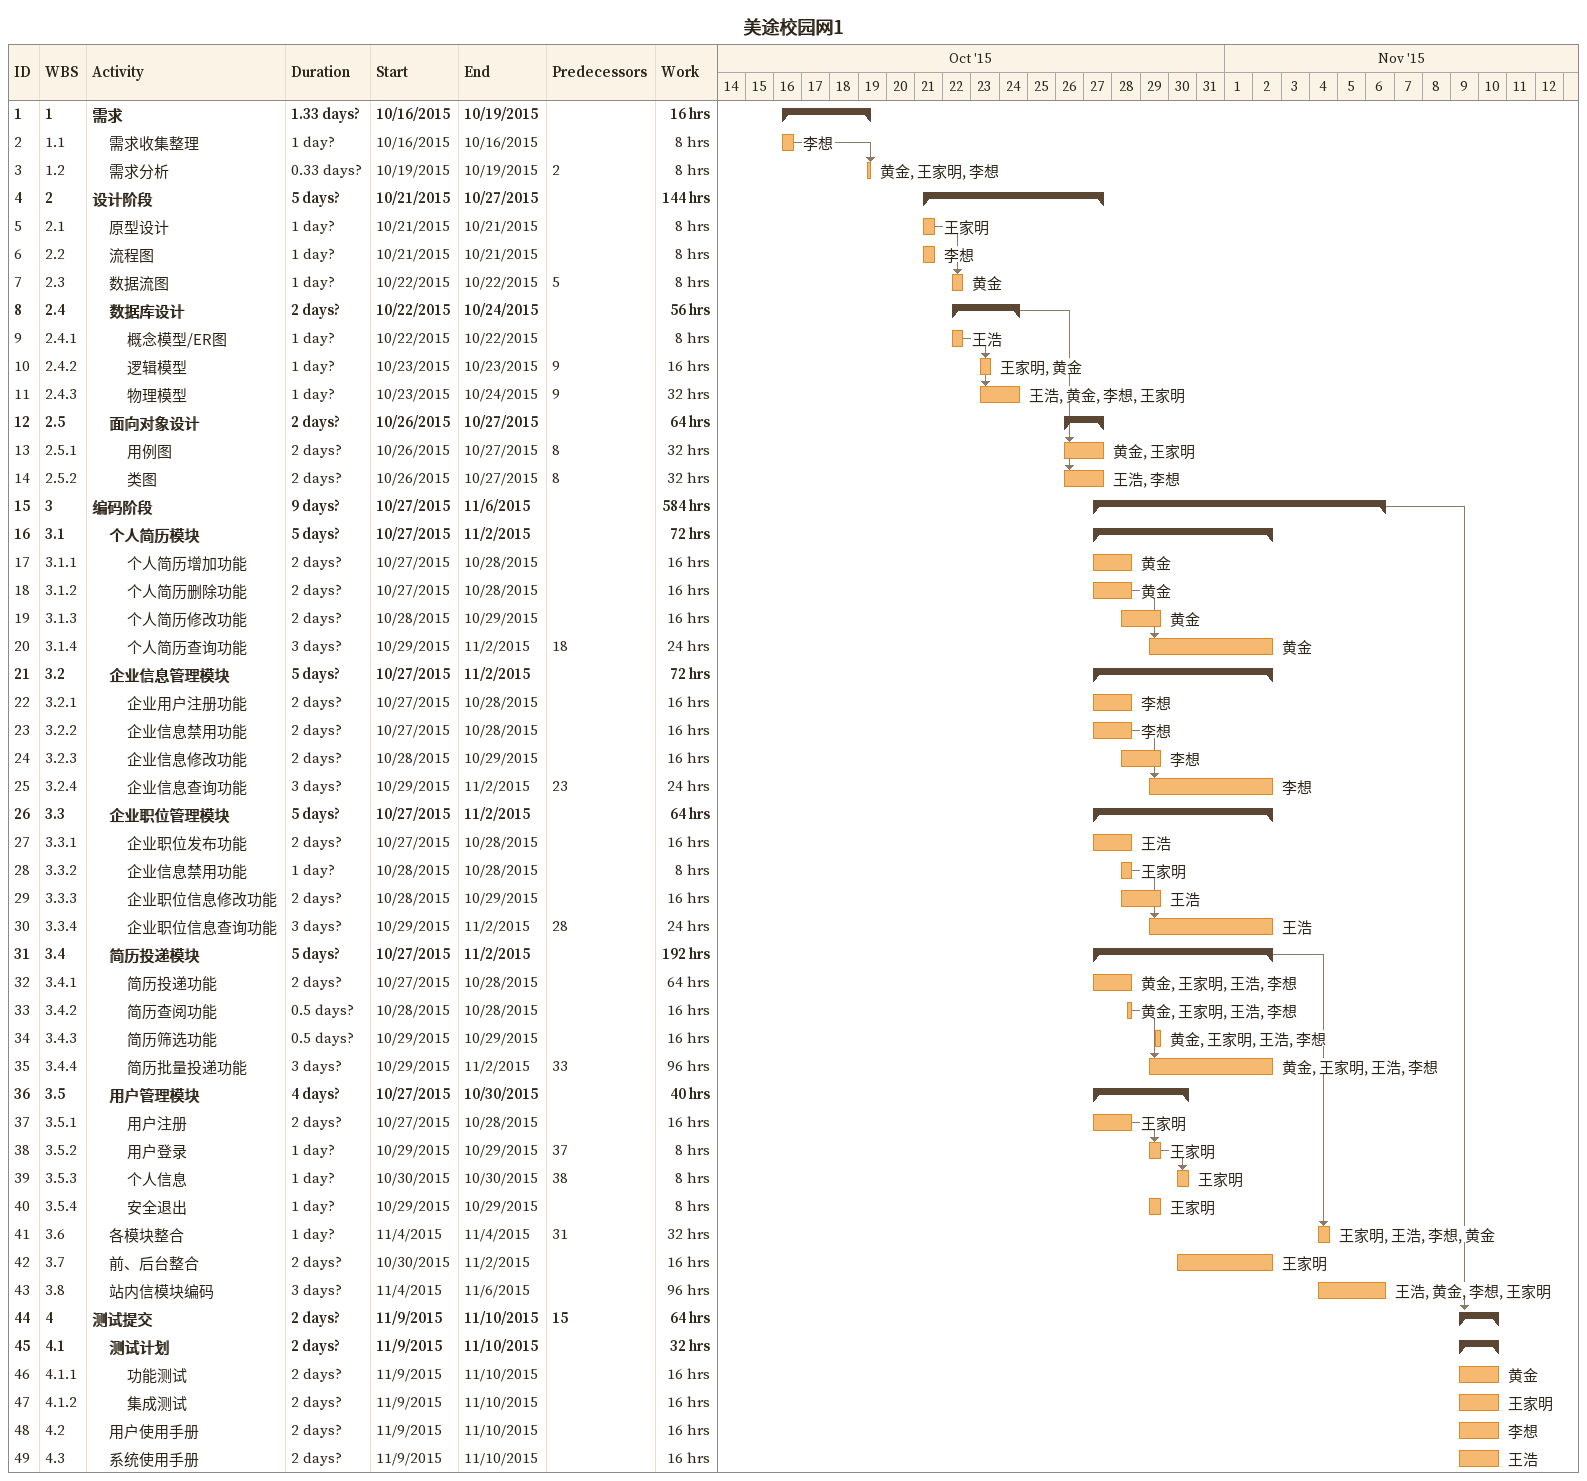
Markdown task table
美途校园网1

| ID | WBS | Task | Duration | Start | Finish | Predecessors | Resources | Work (h) |
|---|---|---|---|---|---|---|---|---|
| 1 | 1 | **需求** | 1.33d? | 2015-10-16 | 2015-10-19 |  |  | 16 |
| 2 | 1.1 | 需求收集整理 | 1d? | 2015-10-16 | 2015-10-16 |  | 李想 | 8 |
| 3 | 1.2 | 需求分析 | 0.33d? | 2015-10-19 | 2015-10-19 | 2 | 黄金, 王家明, 李想 | 8 |
| 4 | 2 | **设计阶段** | 5d? | 2015-10-21 | 2015-10-27 |  |  | 144 |
| 5 | 2.1 | 原型设计 | 1d? | 2015-10-21 | 2015-10-21 |  | 王家明 | 8 |
| 6 | 2.2 | 流程图 | 1d? | 2015-10-21 | 2015-10-21 |  | 李想 | 8 |
| 7 | 2.3 | 数据流图 | 1d? | 2015-10-22 | 2015-10-22 | 5 | 黄金 | 8 |
| 8 | 2.4 | **数据库设计** | 2d? | 2015-10-22 | 2015-10-24 |  |  | 56 |
| 9 | 2.4.1 | 概念模型/ER图 | 1d? | 2015-10-22 | 2015-10-22 |  | 王浩 | 8 |
| 10 | 2.4.2 | 逻辑模型 | 1d? | 2015-10-23 | 2015-10-23 | 9 | 王家明, 黄金 | 16 |
| 11 | 2.4.3 | 物理模型 | 1d? | 2015-10-23 | 2015-10-24 | 9 | 王浩, 黄金, 李想, 王家明 | 32 |
| 12 | 2.5 | **面向对象设计** | 2d? | 2015-10-26 | 2015-10-27 |  |  | 64 |
| 13 | 2.5.1 | 用例图 | 2d? | 2015-10-26 | 2015-10-27 | 8 | 黄金, 王家明 | 32 |
| 14 | 2.5.2 | 类图 | 2d? | 2015-10-26 | 2015-10-27 | 8 | 王浩, 李想 | 32 |
| 15 | 3 | **编码阶段** | 9d? | 2015-10-27 | 2015-11-06 |  |  | 584 |
| 16 | 3.1 | **个人简历模块** | 5d? | 2015-10-27 | 2015-11-02 |  |  | 72 |
| 17 | 3.1.1 | 个人简历增加功能 | 2d? | 2015-10-27 | 2015-10-28 |  | 黄金 | 16 |
| 18 | 3.1.2 | 个人简历删除功能 | 2d? | 2015-10-27 | 2015-10-28 |  | 黄金 | 16 |
| 19 | 3.1.3 | 个人简历修改功能 | 2d? | 2015-10-28 | 2015-10-29 |  | 黄金 | 16 |
| 20 | 3.1.4 | 个人简历查询功能 | 3d? | 2015-10-29 | 2015-11-02 | 18 | 黄金 | 24 |
| 21 | 3.2 | **企业信息管理模块** | 5d? | 2015-10-27 | 2015-11-02 |  |  | 72 |
| 22 | 3.2.1 | 企业用户注册功能 | 2d? | 2015-10-27 | 2015-10-28 |  | 李想 | 16 |
| 23 | 3.2.2 | 企业信息禁用功能 | 2d? | 2015-10-27 | 2015-10-28 |  | 李想 | 16 |
| 24 | 3.2.3 | 企业信息修改功能 | 2d? | 2015-10-28 | 2015-10-29 |  | 李想 | 16 |
| 25 | 3.2.4 | 企业信息查询功能 | 3d? | 2015-10-29 | 2015-11-02 | 23 | 李想 | 24 |
| 26 | 3.3 | **企业职位管理模块** | 5d? | 2015-10-27 | 2015-11-02 |  |  | 64 |
| 27 | 3.3.1 | 企业职位发布功能 | 2d? | 2015-10-27 | 2015-10-28 |  | 王浩 | 16 |
| 28 | 3.3.2 | 企业信息禁用功能 | 1d? | 2015-10-28 | 2015-10-28 |  | 王家明 | 8 |
| 29 | 3.3.3 | 企业职位信息修改功能 | 2d? | 2015-10-28 | 2015-10-29 |  | 王浩 | 16 |
| 30 | 3.3.4 | 企业职位信息查询功能 | 3d? | 2015-10-29 | 2015-11-02 | 28 | 王浩 | 24 |
| 31 | 3.4 | **简历投递模块** | 5d? | 2015-10-27 | 2015-11-02 |  |  | 192 |
| 32 | 3.4.1 | 简历投递功能 | 2d? | 2015-10-27 | 2015-10-28 |  | 黄金, 王家明, 王浩, 李想 | 64 |
| 33 | 3.4.2 | 简历查阅功能 | 0.5d? | 2015-10-28 | 2015-10-28 |  | 黄金, 王家明, 王浩, 李想 | 16 |
| 34 | 3.4.3 | 简历筛选功能 | 0.5d? | 2015-10-29 | 2015-10-29 |  | 黄金, 王家明, 王浩, 李想 | 16 |
| 35 | 3.4.4 | 简历批量投递功能 | 3d? | 2015-10-29 | 2015-11-02 | 33 | 黄金, 王家明, 王浩, 李想 | 96 |
| 36 | 3.5 | **用户管理模块** | 4d? | 2015-10-27 | 2015-10-30 |  |  | 40 |
| 37 | 3.5.1 | 用户注册 | 2d? | 2015-10-27 | 2015-10-28 |  | 王家明 | 16 |
| 38 | 3.5.2 | 用户登录 | 1d? | 2015-10-29 | 2015-10-29 | 37 | 王家明 | 8 |
| 39 | 3.5.3 | 个人信息 | 1d? | 2015-10-30 | 2015-10-30 | 38 | 王家明 | 8 |
| 40 | 3.5.4 | 安全退出 | 1d? | 2015-10-29 | 2015-10-29 |  | 王家明 | 8 |
| 41 | 3.6 | 各模块整合 | 1d? | 2015-11-04 | 2015-11-04 | 31 | 王家明, 王浩, 李想, 黄金 | 32 |
| 42 | 3.7 | 前、后台整合 | 2d? | 2015-10-30 | 2015-11-02 |  | 王家明 | 16 |
| 43 | 3.8 | 站内信模块编码 | 3d? | 2015-11-04 | 2015-11-06 |  | 王浩, 黄金, 李想, 王家明 | 96 |
| 44 | 4 | **测试提交** | 2d? | 2015-11-09 | 2015-11-10 | 15 |  | 64 |
| 45 | 4.1 | **测试计划** | 2d? | 2015-11-09 | 2015-11-10 |  |  | 32 |
| 46 | 4.1.1 | 功能测试 | 2d? | 2015-11-09 | 2015-11-10 |  | 黄金 | 16 |
| 47 | 4.1.2 | 集成测试 | 2d? | 2015-11-09 | 2015-11-10 |  | 王家明 | 16 |
| 48 | 4.2 | 用户使用手册 | 2d? | 2015-11-09 | 2015-11-10 |  | 李想 | 16 |
| 49 | 4.3 | 系统使用手册 | 2d? | 2015-11-09 | 2015-11-10 |  | 王浩 | 16 |
